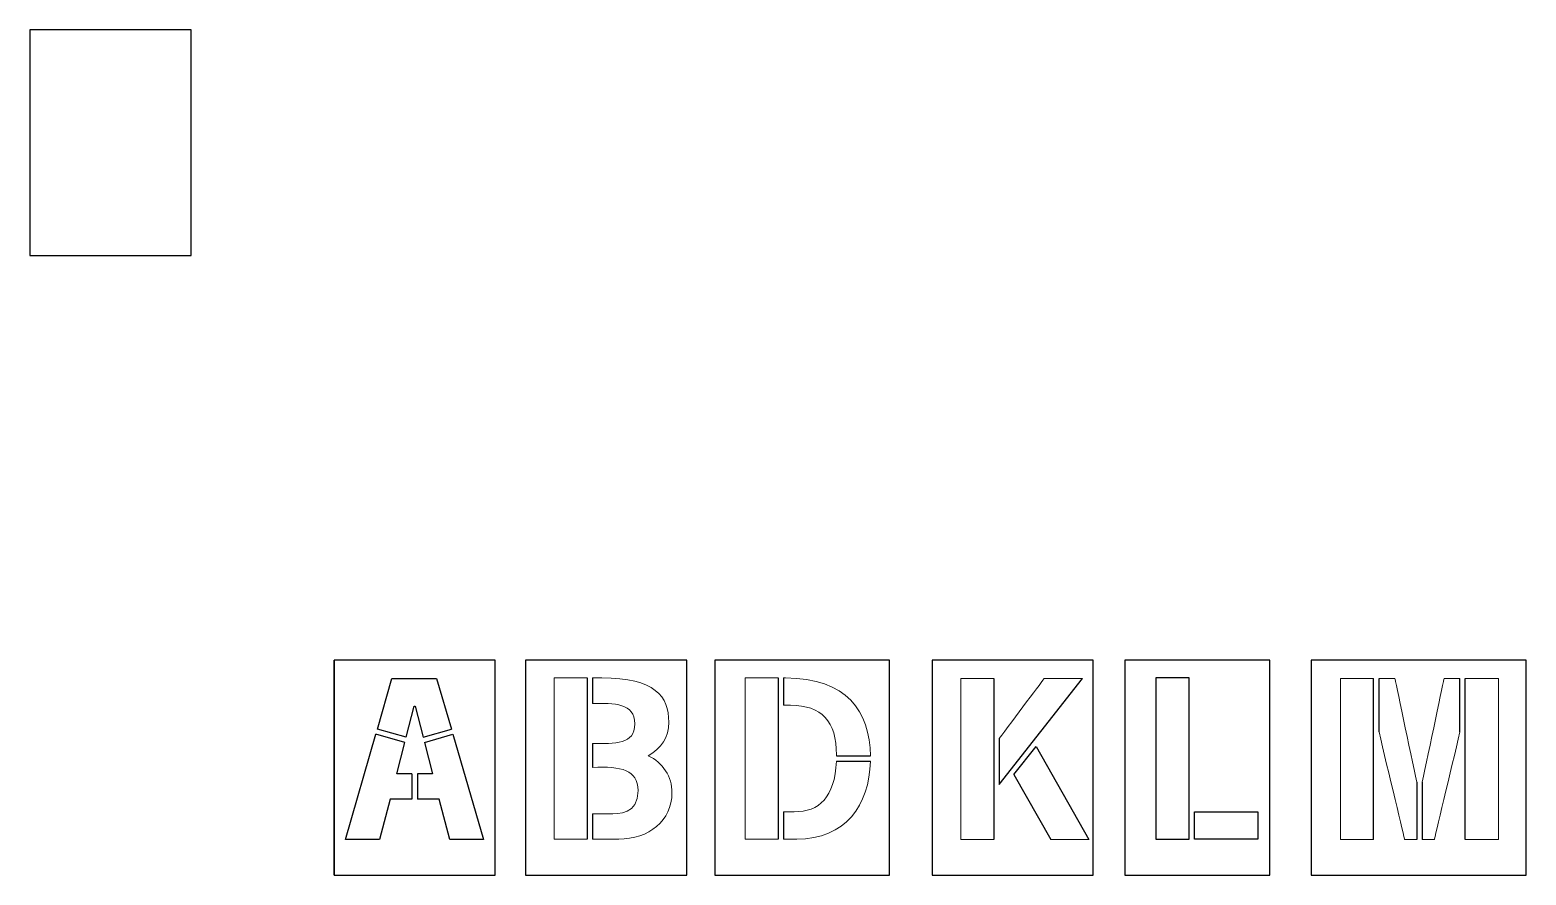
# Model space of a CAD drawing. Header units: millimetres. Extents: x 4510 to 7295, y 4270 to 5843.
import ezdxf

# ---------------------------------------------------------------- set-up
doc = ezdxf.new("R2010")
doc.units = ezdxf.units.MM
doc.header["$MEASUREMENT"] = 0
doc.layers.add('ESQUEMA', color=7, linetype='Continuous')

msp = doc.modelspace()

# ---------------------------------------------------------------- linework, layer by layer
for p, q in [((5076.1, 4270.1), (5076.1, 4670.1)), ((5547.3, 4636.9), (5547.3, 4336.9)), ((5557.3, 4636.9), (5557.3, 4589.5)), ((5902.6, 4636.9), (5902.6, 4336.9)), ((5912.6, 4636.9), (5912.6, 4586)), ((6304.2, 4636.1), (6304.2, 4336.1)), ((6314.2, 4438.9), (6469.4, 4636.1)), ((7011.3, 4336.1), (7011.3, 4636.1)), ((7021.3, 4536.5), (7021.3, 4636.1)), ((7172, 4536.5), (7172, 4636.1)), ((7182, 4336.1), (7182, 4636.1)), ((5210.2, 4526.5), (5156.6, 4541.9)), ((5241.7, 4526.5), (5294.3, 4541.8)), ((5207.7, 4516.8), (5153.9, 4532.2)), ((5244.2, 4516.8), (5297.1, 4532.2)), ((5557.3, 4515), (5557.3, 4470.2)), ((6314.2, 4524.1), (6314.2, 4438.9)), ((6011.3, 4491.9), (6074.5, 4491.9)), ((6341.4, 4457), (6383, 4509.5)), ((6383, 4509.5), (6480.9, 4336.1)), ((5221, 4458.8), (5221, 4411.3)), ((5231, 4458.8), (5231, 4411.3)), ((6011.1, 4481.9), (6074.5, 4481.9)), ((6341.4, 4457), (6410.5, 4336.1)), ((7091.7, 4442.7), (7091.7, 4336.1)), ((7101.7, 4442.7), (7101.7, 4336.1)), ((5557.3, 4384.3), (5557.3, 4336.9)), ((5912.6, 4387.8), (5912.6, 4336.9))]:
    msp.add_line(p, q)
for points in [[(4509.7, 5422.9), (4809.7, 5422.9), (4809.7, 5842.9), (4509.7, 5842.9)], [(5076.1, 4270.1), (5376.1, 4270.1), (5376.1, 4670.1), (5076.1, 4670.1)], [(5432.5, 4270.1), (5732.5, 4270.1), (5732.5, 4670.1), (5432.5, 4670.1)], [(5785, 4270.1), (6110, 4270.1), (6110, 4670.1), (5785, 4670.1)], [(6189.4, 4270.1), (6489.4, 4270.1), (6489.4, 4670.1), (6189.4, 4670.1)], [(6547.9, 4270.1), (6817.9, 4270.1), (6817.9, 4670.1), (6547.9, 4670.1)], [(6895.1, 4270.1), (7295.1, 4270.1), (7295.1, 4670.1), (6895.1, 4670.1)], [(6667.6, 4636.9), (6605.9, 4636.9), (6605.9, 4336.9), (6667.6, 4336.9)], [(6677.6, 4387.8), (6795.6, 4387.8), (6795.6, 4336.9), (6677.6, 4336.9)]]:
    msp.add_lwpolyline(points, close=True)
at = {"layer": 'ESQUEMA'}
for p, q in [((5156.6, 4541.9), (5183.7, 4636.1)), ((5183.7, 4636.1), (5266.7, 4636.1)), ((5266.7, 4636.1), (5294.3, 4541.8)), ((5210.2, 4526.5), (5225.2, 4584.5)), ((5225.2, 4584.5), (5226.8, 4584.5)), ((5226.8, 4584.5), (5241.7, 4526.5)), ((5097.5, 4336.1), (5153.9, 4532.2)), ((5192.8, 4458.8), (5207.7, 4516.8)), ((5244.2, 4516.8), (5259.2, 4458.8)), ((5297.1, 4532.2), (5354.4, 4336.1)), ((5221, 4458.8), (5192.8, 4458.8)), ((5259.2, 4458.8), (5231, 4458.8)), ((5180.5, 4411.3), (5160.4, 4336.1)), ((5221, 4411.3), (5180.5, 4411.3)), ((5271.4, 4411.3), (5231, 4411.3)), ((5291.6, 4336.1), (5271.4, 4411.3)), ((5160.4, 4336.1), (5097.5, 4336.1)), ((5354.4, 4336.1), (5291.6, 4336.1))]:
    msp.add_line(p, q, dxfattribs=at)
at = {"layer": 'ESQUEMA', "lineweight": 9}
for points, knots in [([(5485.7, 4636.9), (5485.7, 4636.9), (5485.7, 4636.9), (5485.7, 4336.9), (5485.7, 4336.9)], [0.375, 0.375, 0.375, 0.375, 0.375, 0.5, 0.5, 0.5, 0.5]), ([(5574.2, 4636.9), (5574.2, 4636.9), (5574.2, 4636.9), (5567.3, 4636.9), (5557.3, 4636.9)], [0.25, 0.25, 0.25, 0.25, 0.25000001, 0.28493799, 0.28493799, 0.28493799, 0.28493799]), ([(5699.1, 4554.4), (5699.1, 4554.4), (5699.1, 4603), (5673.8, 4636.9), (5574.2, 4636.9)], [0.125, 0.125, 0.125, 0.125, 0.125, 0.25, 0.25, 0.25, 0.25]), ([(5841, 4636.9), (5841, 4636.9), (5841, 4636.9), (5841, 4336.9), (5841, 4336.9)], [0.1666667, 0.1666667, 0.1666667, 0.1666667, 0.1666667, 0.3333333, 0.3333333, 0.3333333, 0.3333333]), ([(6304.2, 4636.1), (6304.2, 4636.1), (6304.2, 4636.1), (6242.5, 4636.1), (6242.5, 4636.1)], [0.07692308, 0.07692308, 0.07692308, 0.07692308, 0.07692309, 0.15384615, 0.15384615, 0.15384615, 0.15384615]), ([(6242.5, 4636.1), (6242.5, 4636.1), (6242.5, 4636.1), (6242.5, 4336.1), (6242.5, 4336.1)], [0.15384615, 0.15384615, 0.15384615, 0.15384615, 0.15384616, 0.23076923, 0.23076923, 0.23076923, 0.23076923]), ([(6398.2, 4636.1), (6398.2, 4636.1), (6398.2, 4636.1), (6338.4, 4556.4), (6314.2, 4524.1)], [0.8461538, 0.8461538, 0.8461538, 0.8461538, 0.8461539, 0.9688614, 0.9688614, 0.9688614, 0.9688614]), ([(6469.4, 4636.1), (6469.4, 4636.1), (6469.4, 4636.1), (6398.2, 4636.1), (6398.2, 4636.1)], [0.76923077, 0.76923077, 0.76923077, 0.76923077, 0.76923078, 0.84615385, 0.84615385, 0.84615385, 0.84615385]), ([(6949.6, 4636.1), (6949.6, 4636.1), (6949.6, 4636.1), (6949.6, 4336.1), (6949.6, 4336.1)], [0.17647059, 0.17647059, 0.17647059, 0.17647059, 0.1764706, 0.23529412, 0.23529412, 0.23529412, 0.23529412]), ([(7050.8, 4636.1), (7050.8, 4636.1), (7050.8, 4636.1), (7037.9, 4636.1), (7021.3, 4636.1)], [0.11764706, 0.11764706, 0.11764706, 0.11764706, 0.11764707, 0.13866491, 0.13866491, 0.13866491, 0.13866491]), ([(7142.5, 4636.1), (7142.5, 4636.1), (7142.5, 4636.1), (7113.2, 4497.4), (7101.7, 4442.7)], [0.88235294, 0.88235294, 0.88235294, 0.88235294, 0.88235295, 0.97680781, 0.97680781, 0.97680781, 0.97680781]), ([(7243.7, 4636.1), (7243.7, 4636.1), (7243.7, 4636.1), (7210.4, 4636.1), (7182, 4636.1)], [0.82352941, 0.82352941, 0.82352941, 0.82352941, 0.82352942, 0.85726249, 0.85726249, 0.85726249, 0.85726249]), ([(7243.7, 4336.1), (7243.7, 4336.1), (7243.7, 4336.1), (7243.7, 4636.1), (7243.7, 4636.1)], [0.76470588, 0.76470588, 0.76470588, 0.76470588, 0.76470589, 0.82352941, 0.82352941, 0.82352941, 0.82352941]), ([(5225.2, 4584.5), (5225.2, 4584.5), (5225.2, 4584.5), (5226.8, 4584.5), (5226.8, 4584.5)], [0.2, 0.2, 0.2, 0.2, 0.2, 0.4, 0.4, 0.4, 0.4]), ([(5925.9, 4586), (5925.9, 4586), (5983.7, 4586), (6011.3, 4556.7), (6011.3, 4493.8), (6011.3, 4493.8), (6011.3, 4493.2), (6011.3, 4492.5), (6011.3, 4491.9)], [0.5, 0.5, 0.5, 0.5, 0.5, 0.6666667, 0.6666667, 0.6666667, 0.6666667, 0.6695286, 0.6695286, 0.6695286, 0.6695286]), ([(7011.3, 4336.1), (7011.3, 4336.1), (7011.3, 4336.1), (7011.3, 4575.2), (7011.3, 4575.2)], [0.29411765, 0.29411765, 0.29411765, 0.29411765, 0.29411766, 0.35294118, 0.35294118, 0.35294118, 0.35294118]), ([(7182, 4575.2), (7182, 4575.2), (7182, 4575.2), (7182, 4336.1), (7182, 4336.1)], [0.64705882, 0.64705882, 0.64705882, 0.64705882, 0.64705883, 0.70588235, 0.70588235, 0.70588235, 0.70588235]), ([(5635.9, 4551.3), (5635.9, 4551.3), (5635.9, 4513.1), (5598.9, 4514.6), (5557.3, 4515)], [0.25, 0.25, 0.25, 0.25, 0.25, 0.4815671, 0.4815671, 0.4815671, 0.4815671]), ([(7124.3, 4336.1), (7124.3, 4336.1), (7124.3, 4336.1), (7155.9, 4468.9), (7172, 4536.5)], [0.52941176, 0.52941176, 0.52941176, 0.52941176, 0.52941177, 0.57324303, 0.57324303, 0.57324303, 0.57324303]), ([(5557.3, 4336.9), (5583.1, 4336.9), (5605.8, 4336.9), (5605.8, 4336.9), (5605.8, 4336.9), (5662, 4336.9), (5705, 4371.6), (5705, 4423.3), (5705, 4423.3), (5705, 4453.4), (5688.4, 4479.2), (5660.4, 4492.3)], [0.5705723, 0.5705723, 0.5705723, 0.5705723, 0.625, 0.625, 0.625, 0.625, 0.75, 0.75, 0.75, 0.75, 1, 1, 1, 1]), ([(5557.3, 4470.2), (5610.9, 4473.1), (5641.8, 4466), (5641.8, 4427.5), (5641.8, 4427.5), (5641.8, 4382), (5605.8, 4384.3), (5587.3, 4384.3)], [0.4114458, 0.4114458, 0.4114458, 0.4114458, 0.6, 0.6, 0.6, 0.6, 1, 1, 1, 1]), ([(5937.4, 4336.9), (5937.4, 4336.9), (6027.3, 4336.9), (6072.7, 4399.9), (6074.5, 4481.9)], [0.5, 0.5, 0.5, 0.5, 0.5, 0.6633597, 0.6633597, 0.6633597, 0.6633597]), ([(6304.2, 4336.1), (6304.2, 4336.1), (6304.2, 4336.1), (6304.2, 4426.3), (6304.2, 4426.3)], [0.30769231, 0.30769231, 0.30769231, 0.30769231, 0.30769232, 0.38461538, 0.38461538, 0.38461538, 0.38461538]), ([(5485.7, 4336.9), (5485.7, 4336.9), (5485.7, 4336.9), (5516.8, 4336.9), (5547.3, 4336.9)], [0.5, 0.5, 0.5, 0.5, 0.50000001, 0.56359218, 0.56359218, 0.56359218, 0.56359218]), ([(5841, 4336.9), (5841, 4336.9), (5841, 4336.9), (5875, 4336.9), (5902.6, 4336.9)], [0.33333333, 0.33333333, 0.33333333, 0.33333333, 0.33333334, 0.43233354, 0.43233354, 0.43233354, 0.43233354]), ([(6242.5, 4336.1), (6242.5, 4336.1), (6242.5, 4336.1), (6304.2, 4336.1), (6304.2, 4336.1)], [0.23076923, 0.23076923, 0.23076923, 0.23076923, 0.23076924, 0.30769231, 0.30769231, 0.30769231, 0.30769231]), ([(6410.5, 4336.1), (6410.5, 4336.1), (6410.5, 4336.1), (6480.9, 4336.1), (6480.9, 4336.1)], [0.53846154, 0.53846154, 0.53846154, 0.53846154, 0.53846155, 0.61538462, 0.61538462, 0.61538462, 0.61538462]), ([(6949.6, 4336.1), (6949.6, 4336.1), (6949.6, 4336.1), (7011.3, 4336.1), (7011.3, 4336.1)], [0.23529412, 0.23529412, 0.23529412, 0.23529412, 0.23529413, 0.29411765, 0.29411765, 0.29411765, 0.29411765]), ([(7069, 4336.1), (7069, 4336.1), (7069, 4336.1), (7079.7, 4336.1), (7091.7, 4336.1)], [0.47058824, 0.47058824, 0.47058824, 0.47058824, 0.47058825, 0.49643944, 0.49643944, 0.49643944, 0.49643944]), ([(7182, 4336.1), (7182, 4336.1), (7182, 4336.1), (7243.7, 4336.1), (7243.7, 4336.1)], [0.70588235, 0.70588235, 0.70588235, 0.70588235, 0.70588236, 0.76470588, 0.76470588, 0.76470588, 0.76470588])]:
    msp.add_open_spline(points, degree=3, knots=knots, dxfattribs=at)
for points in [[(5547.3, 4636.9), (5521.3, 4636.9), (5485.7, 4636.9), (5485.7, 4636.9)], [(5902.6, 4636.9), (5881, 4636.9), (5841, 4636.9), (5841, 4636.9)], [(5916.1, 4636.9), (5916.1, 4636.9), (5914.8, 4636.9), (5912.6, 4636.9)], [(6074.5, 4491.9), (6072.9, 4574.6), (6030.8, 4636.9), (5916.1, 4636.9)], [(6304.2, 4510.8), (6304.2, 4510.8), (6304.2, 4636.1), (6304.2, 4636.1)], [(7011.3, 4636.1), (6982.9, 4636.1), (6949.6, 4636.1), (6949.6, 4636.1)], [(7091.7, 4442.7), (7080.1, 4497.4), (7050.8, 4636.1), (7050.8, 4636.1)], [(7172, 4636.1), (7155.4, 4636.1), (7142.5, 4636.1), (7142.5, 4636.1)], [(5557.3, 4589.5), (5597.5, 4589.9), (5635.9, 4590.8), (5635.9, 4551.3)], [(5912.6, 4586), (5919, 4586), (5925.9, 4586), (5925.9, 4586)], [(5660.4, 4492.3), (5685.3, 4505.8), (5699.1, 4526.2), (5699.1, 4554.4)], [(7021.3, 4536.5), (7037.4, 4468.9), (7069, 4336.1), (7069, 4336.1)], [(6011.1, 4481.9), (6008.1, 4414.7), (5979, 4387.8), (5932.7, 4387.8)], [(5587.3, 4384.3), (5587.3, 4384.3), (5569.2, 4384.3), (5557.3, 4384.3)], [(5932.7, 4387.8), (5932.7, 4387.8), (5921.4, 4387.8), (5912.6, 4387.8)], [(5912.6, 4336.9), (5926.8, 4336.9), (5937.4, 4336.9), (5937.4, 4336.9)], [(7101.7, 4336.1), (7113.6, 4336.1), (7124.3, 4336.1), (7124.3, 4336.1)]]:
    msp.add_open_spline(points, degree=3, dxfattribs=at)

doc.saveas('drawing.dxf')
